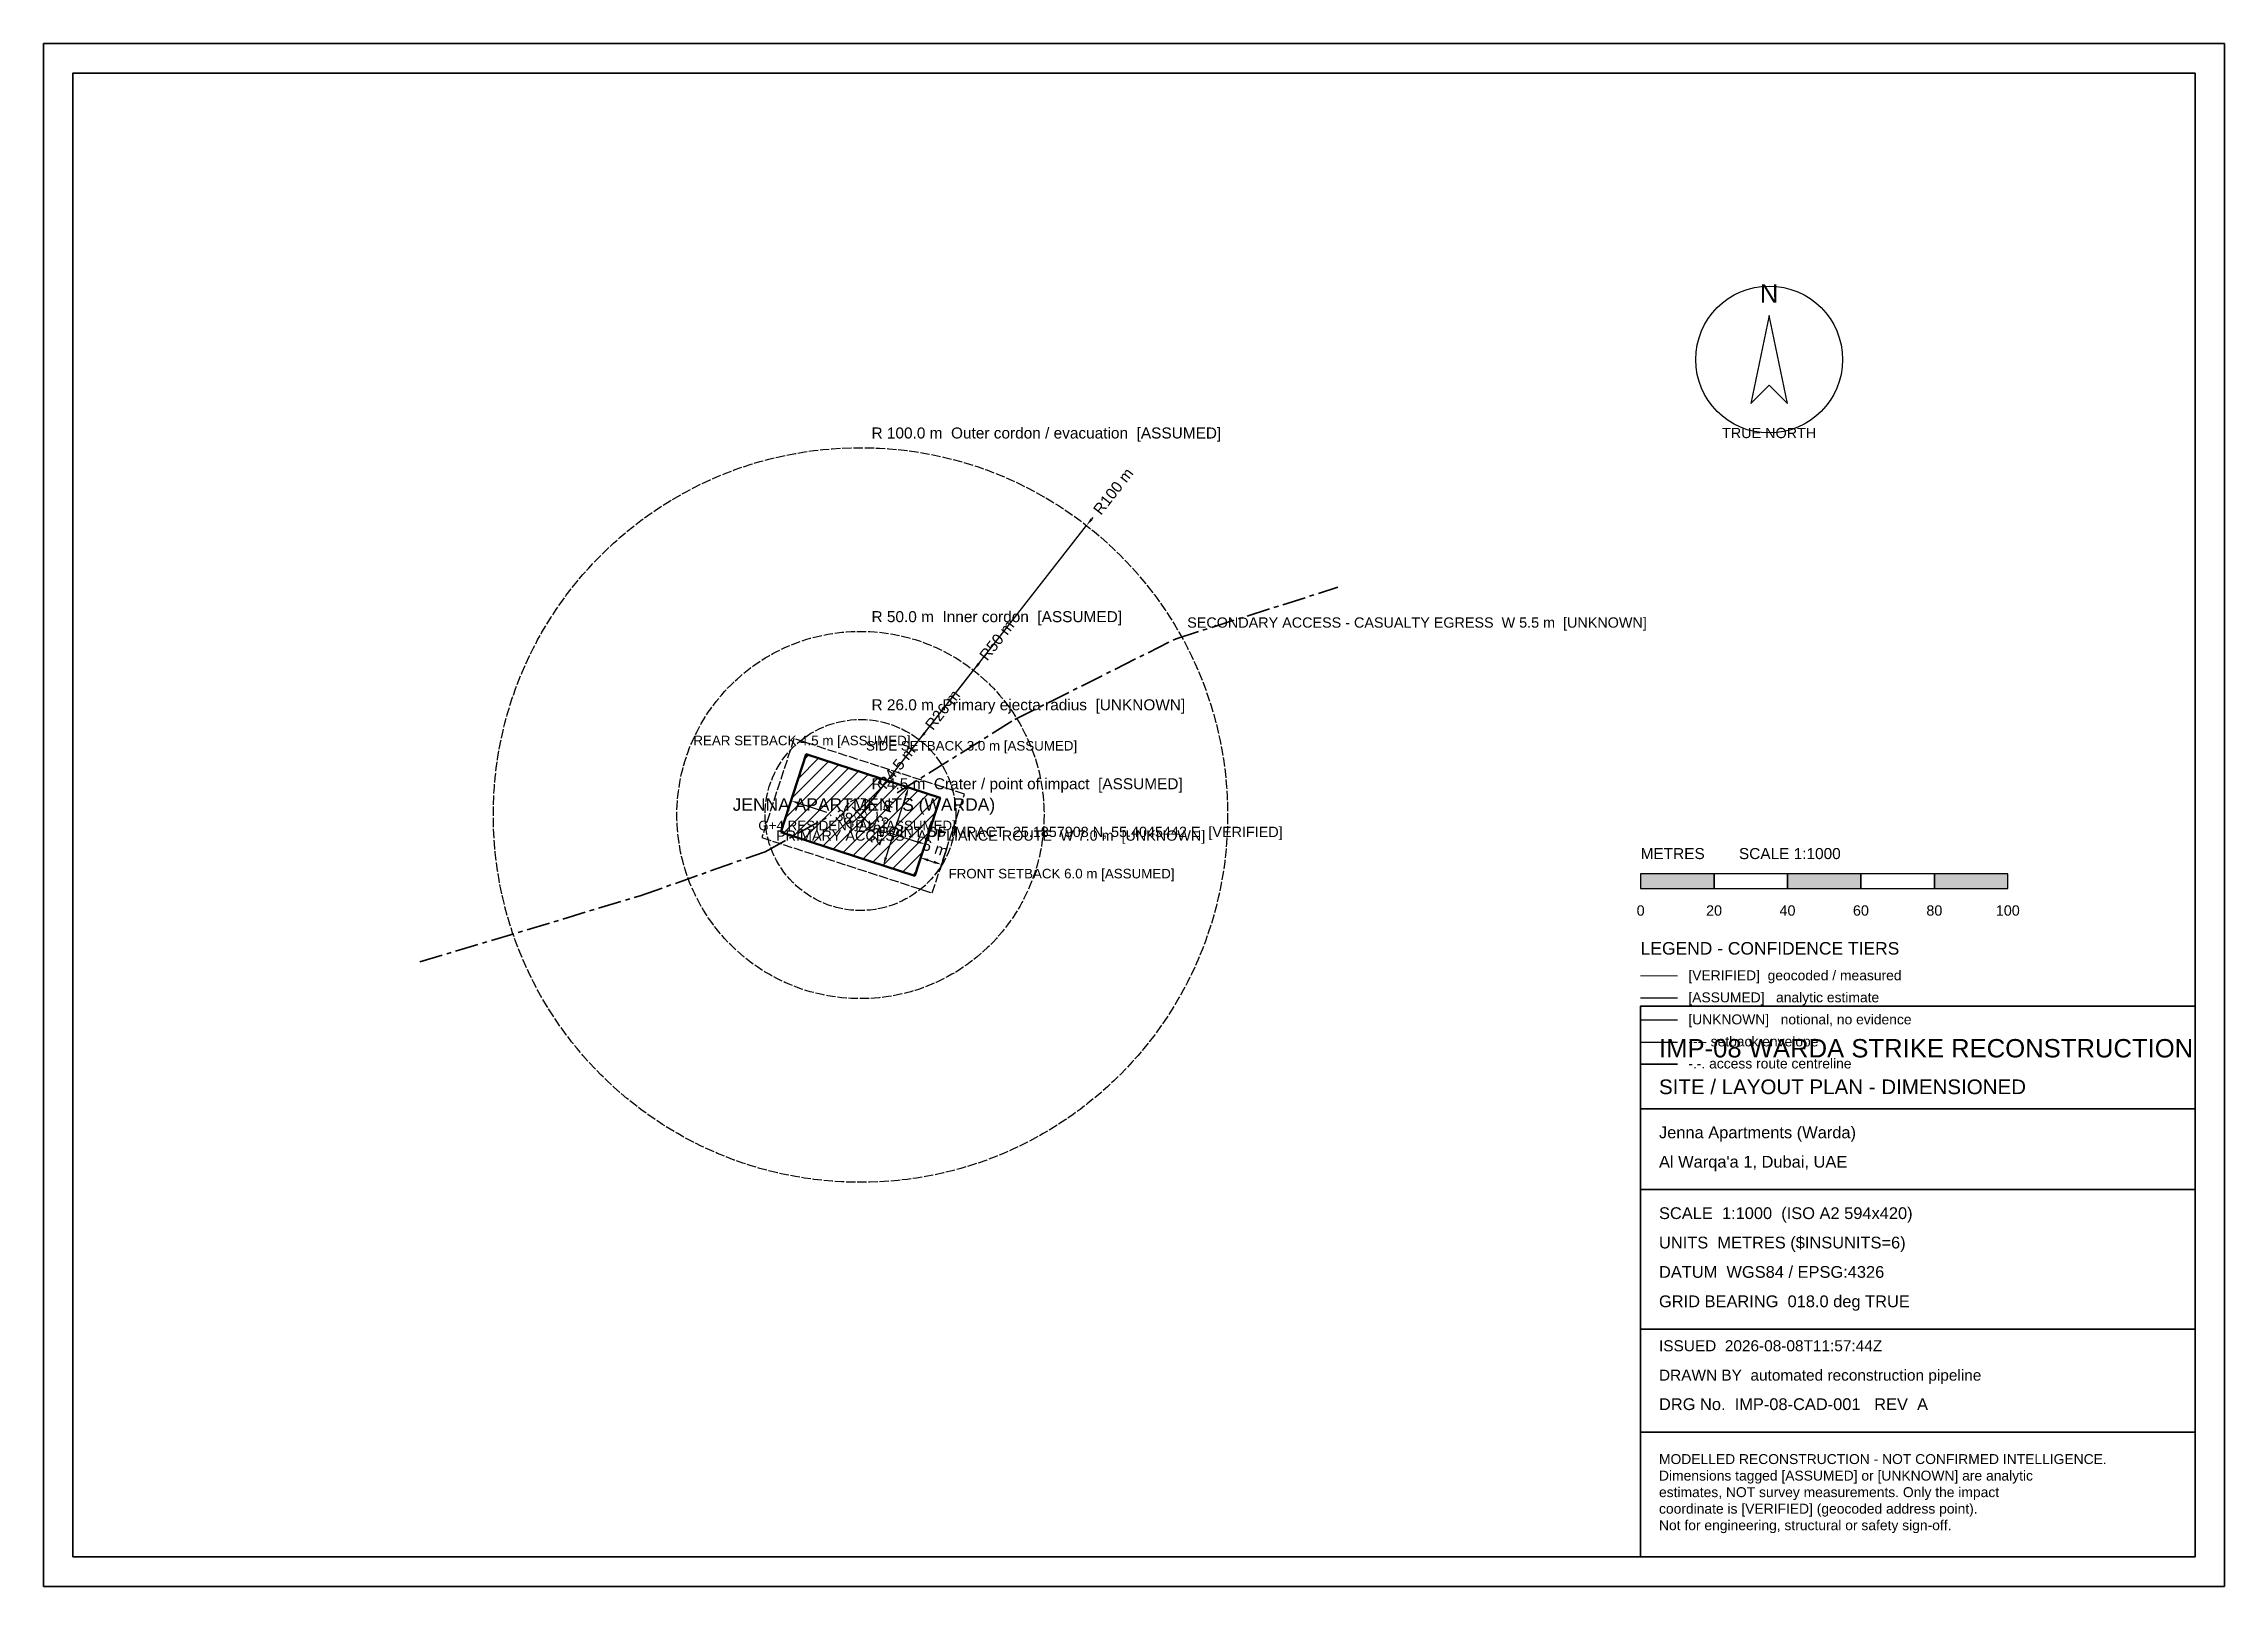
# Paper-space layout 'Layout1' of a CAD drawing. Header units: metres, sheet in millimetres. Extents: x 0 to 594, y 0 to 420.
# The model-space entities are those that its viewports show. They can reach past a viewport. Long polylines and large blocks are cut down to what shows.
import ezdxf
from ezdxf.enums import TextEntityAlignment as Align

# ---------------------------------------------------------------- set-up
doc = ezdxf.new("R2010")
doc.units = ezdxf.units.M
doc.header["$LTSCALE"] = 2
doc.linetypes.add('CENTER', pattern=[5.08, 3.175, -0.635, 0.635, -0.635])
doc.linetypes.add('DASHED', pattern=[1.524, 1.27, -0.254])
for name, color, linetype, lineweight in [('A-ANNO-DIMS', 1, 'Continuous', 13), ('A-ANNO-LEGN', 7, 'Continuous', 18), ('A-ANNO-NORT', 7, 'Continuous', 25), ('A-ANNO-TEXT', 3, 'Continuous', 18), ('A-ANNO-TTLB', 7, 'Continuous', 35), ('A-BLDG-HTCH', 8, 'Continuous', 13), ('A-BLDG-OTLN', 7, 'Continuous', 50), ('C-ROAD-CNTR', 6, 'Continuous', 35), ('C-SITE-SBCK', 4, 'Continuous', 25), ('C-SITE-STDF-ASSM', 2, 'Continuous', 25), ('C-SITE-STDF-UNKN', 30, 'Continuous', 25), ('G-ANNO-NPLT', 8, 'Continuous', 13), ('G-ANNO-SCLE', 7, 'Continuous', 25)]:
    doc.layers.add(name, color=color, linetype=linetype, lineweight=lineweight)
doc.styles.add('NOTES', font='arial.ttf')
doc.dimstyles.new('SITE-1000', dxfattribs={"dimtxt": 3, "dimasz": 2.2, "dimexe": 1.6, "dimexo": 1, "dimtad": 1, "dimdec": 1, "dimtxsty": 'NOTES', "dimcen": 2.5, "dimazin": 3, "dimtfac": 1, "dimtmove": 0, "dimatfit": 3})

# ---------------------------------------------------------------- blocks, each defined once
blk = doc.blocks.new('_CLOSEDFILLED')
at = {"color": 0, "linetype": 'BYBLOCK'}
blk.add_solid([(-1, 0.16), (0, 0), (-1, -0.16)], dxfattribs=at)
blk = doc.blocks.new('*D1')
for p, q in [((227.01, 215.77), (226.62, 215.28)), ((222.5, 210), (225.27, 213.55))]:
    blk.add_line(p, q)
at = {"layer": 'Defpoints'}
for p in [(222.5, 210), (225.27, 213.55)]:
    blk.add_point(p, dxfattribs=at)
at = {"layer": 'A-ANNO-DIMS', "xscale": 2.2, "yscale": 2.2, "rotation": 231.99999999999983}
blk.add_blockref('_CLOSEDFILLED', (225.27, 213.55), dxfattribs=at)
at = {"layer": 'A-ANNO-DIMS', "insert": (232.55, 222.86), "char_height": 3, "attachment_point": 5, "rotation": 52, "style": 'NOTES'}
blk.add_mtext('R4,5 m', dxfattribs=at)
blk = doc.blocks.new('*D2')
for p, q in [((240.25, 232.71), (239.86, 232.22)), ((222.5, 210), (238.51, 230.49))]:
    blk.add_line(p, q)
at = {"layer": 'Defpoints'}
for p in [(238.51, 230.49), (222.5, 210)]:
    blk.add_point(p, dxfattribs=at)
at = {"layer": 'A-ANNO-DIMS', "xscale": 2.2, "yscale": 2.2, "rotation": 232}
blk.add_blockref('_CLOSEDFILLED', (238.51, 230.49), dxfattribs=at)
at = {"layer": 'A-ANNO-DIMS', "insert": (244.86, 238.62), "char_height": 3, "attachment_point": 5, "rotation": 52, "style": 'NOTES'}
blk.add_mtext('R26 m', dxfattribs=at)
blk = doc.blocks.new('*D3')
for p, q in [((255.02, 251.63), (254.64, 251.13)), ((222.5, 210), (253.28, 249.4))]:
    blk.add_line(p, q)
at = {"layer": 'Defpoints'}
for p in [(253.28, 249.4), (222.5, 210)]:
    blk.add_point(p, dxfattribs=at)
at = {"layer": 'A-ANNO-DIMS', "xscale": 2.2, "yscale": 2.2, "rotation": 232}
blk.add_blockref('_CLOSEDFILLED', (253.28, 249.4), dxfattribs=at)
at = {"layer": 'A-ANNO-DIMS', "insert": (259.64, 257.54), "char_height": 3, "attachment_point": 5, "rotation": 52, "style": 'NOTES'}
blk.add_mtext('R50 m', dxfattribs=at)
blk = doc.blocks.new('*D4')
for p, q in [((222.5, 210), (284.07, 288.8)), ((285.81, 291.03), (285.42, 290.53))]:
    blk.add_line(p, q)
at = {"layer": 'Defpoints'}
for p in [(284.07, 288.8), (222.5, 210)]:
    blk.add_point(p, dxfattribs=at)
at = {"layer": 'A-ANNO-DIMS', "xscale": 2.2, "yscale": 2.2, "rotation": 232}
blk.add_blockref('_CLOSEDFILLED', (284.07, 288.8), dxfattribs=at)
at = {"layer": 'A-ANNO-DIMS', "insert": (291.35, 298.12), "char_height": 3, "attachment_point": 5, "rotation": 52, "style": 'NOTES'}
blk.add_mtext('R100 m', dxfattribs=at)
blk = doc.blocks.new('*D5')
for p, q in [((201.15, 206.26), (204.12, 215.39)), ((205.72, 213.19), (213.28, 210.74)), ((230.4, 205.17), (237.96, 202.72)), ((237.58, 194.43), (240.54, 203.56))]:
    blk.add_line(p, q)
at = {"layer": 'Defpoints'}
for p in [(203.62, 213.87), (200.84, 205.31), (237.27, 193.48)]:
    blk.add_point(p, dxfattribs=at)
at = {"layer": 'A-ANNO-DIMS', "xscale": 2.2, "yscale": 2.2}
for p, rotation in [((203.62, 213.87), 162), ((240.05, 202.04), -17.999999999999996)]:
    blk.add_blockref('_CLOSEDFILLED', p, dxfattribs=dict(at, rotation=rotation))
at = {"layer": 'A-ANNO-DIMS', "insert": (221.84, 207.96), "char_height": 3, "attachment_point": 5, "rotation": 342, "style": 'NOTES'}
blk.add_mtext('38,3 m', dxfattribs=at)
blk = doc.blocks.new('*D6')
for p, q in [((229.39, 198.35), (234.92, 215.38)), ((243.21, 215), (234.08, 217.96)), ((236.32, 193.79), (227.19, 196.75))]:
    blk.add_line(p, q)
at = {"layer": 'Defpoints'}
for p in [(244.16, 214.69), (228.71, 196.26), (237.27, 193.48)]:
    blk.add_point(p, dxfattribs=at)
at = {"layer": 'A-ANNO-DIMS', "xscale": 2.2, "yscale": 2.2}
for p, rotation in [((235.6, 217.47), 71.99999999999997), ((228.71, 196.26), 251.99999999999997)]:
    blk.add_blockref('_CLOSEDFILLED', p, dxfattribs=dict(at, rotation=rotation))
at = {"layer": 'A-ANNO-DIMS', "insert": (228.61, 208.01), "char_height": 3, "attachment_point": 5, "rotation": 72, "style": 'NOTES'}
blk.add_mtext('22,3 m', dxfattribs=at)
blk = doc.blocks.new('*D7')
for p, q in [((240.4, 203.13), (238.36, 196.85)), ((240.95, 197.7), (242.47, 197.2)), ((246.11, 201.28), (244.07, 195))]:
    blk.add_line(p, q)
at = {"layer": 'Defpoints'}
for p in [(240.71, 204.08), (246.42, 202.23), (238.86, 198.38)]:
    blk.add_point(p, dxfattribs=at)
at = {"layer": 'A-ANNO-DIMS', "xscale": 2.2, "yscale": 2.2}
for p, rotation in [((238.86, 198.38), 162.00000000000023), ((244.56, 196.52), -17.99999999999976)]:
    blk.add_blockref('_CLOSEDFILLED', p, dxfattribs=dict(at, rotation=rotation))
at = {"layer": 'A-ANNO-DIMS', "insert": (242.86, 200.99), "char_height": 3, "attachment_point": 5, "rotation": 342, "style": 'NOTES'}
blk.add_mtext('6 m', dxfattribs=at)

msp = doc.modelspace()

# ---------------------------------------------------------------- hatches: boundary and pattern name
at = {"layer": 'A-BLDG-HTCH'}
h = msp.add_hatch(dxfattribs=at)
h.set_pattern_fill('ANSI31', scale=0.8)
h.paths.add_polyline_path([(200.84, 205.31), (237.27, 193.48), (244.16, 214.69), (207.73, 226.52)])
at = {"layer": 'G-ANNO-SCLE'}
h = msp.add_hatch(color=7, dxfattribs=at)
h.dxf.hatch_style = 1
h.paths.add_polyline_path([(435, 190), (455, 190), (455, 194), (435, 194)])
h = msp.add_hatch(color=7, dxfattribs=at)
h.dxf.hatch_style = 1
h.paths.add_polyline_path([(475, 190), (495, 190), (495, 194), (475, 194)])
h = msp.add_hatch(color=7, dxfattribs=at)
h.dxf.hatch_style = 1
h.paths.add_polyline_path([(515, 190), (535, 190), (535, 194), (515, 194)])

# ---------------------------------------------------------------- linework, layer by layer
at = {"layer": 'A-ANNO-LEGN'}
msp.add_line((435, 166.2), (445, 166.2), dxfattribs=at)
at = {"layer": 'A-ANNO-NORT'}
msp.add_lwpolyline([(470, 346), (465, 322), (470, 327), (475, 322)], close=True, dxfattribs=at)
msp.add_circle((470, 334), 20, dxfattribs=at)
at = {"layer": 'A-ANNO-TEXT'}
for p, q in [((220.24, 207.74), (224.76, 212.26)), ((224.76, 207.74), (220.24, 212.26))]:
    msp.add_line(p, q, dxfattribs=at)
msp.add_circle((222.5, 210), 1.6, dxfattribs=at)
at = {"layer": 'A-ANNO-TTLB'}
for p, q in [((435, 130), (586, 130)), ((435, 108), (586, 108)), ((435, 70), (586, 70)), ((435, 42), (586, 42))]:
    msp.add_line(p, q, dxfattribs=at)
for points in [[(0, 0), (594, 0), (594, 420), (0, 420)], [(8, 8), (586, 8), (586, 412), (8, 412)], [(435, 8), (586, 8), (586, 158), (435, 158)]]:
    msp.add_lwpolyline(points, close=True, dxfattribs=at)
at = {"layer": 'A-BLDG-OTLN'}
msp.add_lwpolyline([(200.84, 205.31), (237.27, 193.48), (244.16, 214.69), (207.73, 226.52)], close=True, dxfattribs=at)
at = {"layer": 'C-ROAD-CNTR'}
msp.add_line((435, 142.2), (445, 142.2), dxfattribs=at)
at = {"layer": 'C-ROAD-CNTR', "linetype": 'CENTER'}
for points in [[(232.5, 216), (264.5, 236), (308.5, 258), (352.5, 272)], [(102.5, 170), (162.5, 188), (196.5, 200), (214.5, 210)]]:
    msp.add_lwpolyline(points, dxfattribs=at)
at = {"layer": 'C-SITE-SBCK'}
msp.add_line((435, 148.2), (445, 148.2), dxfattribs=at)
at = {"layer": 'C-SITE-SBCK', "linetype": 'DASHED'}
msp.add_lwpolyline([(195.63, 203.85), (242.05, 188.77), (250.79, 215.69), (204.38, 230.77)], close=True, dxfattribs=at)
at = {"layer": 'C-SITE-STDF-ASSM'}
msp.add_line((435, 160.2), (445, 160.2), dxfattribs=at)
at = {"layer": 'C-SITE-STDF-ASSM', "linetype": 'DASHED'}
for radius in [100, 50, 4.5]:
    msp.add_circle((222.5, 210), radius, dxfattribs=at)
at = {"layer": 'C-SITE-STDF-UNKN'}
msp.add_line((435, 154.2), (445, 154.2), dxfattribs=at)
at = {"layer": 'C-SITE-STDF-UNKN', "linetype": 'DASHED'}
msp.add_circle((222.5, 210), 26, dxfattribs=at)
at = {"layer": 'G-ANNO-SCLE'}
for points in [[(435, 190), (455, 190), (455, 194), (435, 194)], [(455, 190), (475, 190), (475, 194), (455, 194)], [(475, 190), (495, 190), (495, 194), (475, 194)], [(495, 190), (515, 190), (515, 194), (495, 194)], [(515, 190), (535, 190), (535, 194), (515, 194)]]:
    msp.add_lwpolyline(points, close=True, dxfattribs=at)

# ---------------------------------------------------------------- texts
at = {"layer": 'A-ANNO-LEGN', "style": 'NOTES'}
for s, height, p in [('LEGEND - CONFIDENCE TIERS', 3.4, (435, 172)), ('[VERIFIED]  geocoded / measured', 2.7, (448, 165)), ('[ASSUMED]   analytic estimate', 2.7, (448, 159)), ('[UNKNOWN]   notional, no evidence', 2.7, (448, 153)), ('---- setback envelope', 2.7, (448, 147)), ('-.-. access route centreline', 2.7, (448, 141))]:
    msp.add_text(s, height=height, dxfattribs=at).set_placement(p)
at = {"layer": 'A-ANNO-NORT', "style": 'NOTES'}
for s, height, p in [('N', 5, (470, 352)), ('TRUE NORTH', 2.8, (470, 314))]:
    msp.add_text(s, height=height, dxfattribs=at).set_placement(p, align=Align.MIDDLE_CENTER)
at = {"layer": 'A-ANNO-TEXT', "style": 'NOTES'}
for s, height, p in [('JENNA APARTMENTS (WARDA)', 3.4, (223.43, 212.85)), ('G+4 RESIDENTIAL  [ASSUMED]', 2.6, (221.57, 207.15))]:
    msp.add_text(s, height=height, dxfattribs=at).set_placement(p, align=Align.MIDDLE_CENTER)
msp.add_text('POINT OF IMPACT  25.1857908 N, 55.4045442 E  [VERIFIED]', height=2.8, dxfattribs=at).set_placement((227.5, 204))
at = {"layer": 'A-ANNO-TTLB', "style": 'NOTES'}
for s, height, p in [('IMP-08 WARDA STRIKE RECONSTRUCTION', 5, (440, 144)), ('SITE / LAYOUT PLAN - DIMENSIONED', 4, (440, 134)), ('Jenna Apartments (Warda)', 3.2, (440, 122)), ("Al Warqa'a 1, Dubai, UAE", 3.2, (440, 114)), ('SCALE  1:1000  (ISO A2 594x420)', 3.2, (440, 100)), ('UNITS  METRES ($INSUNITS=6)', 3.2, (440, 92)), ('DATUM  WGS84 / EPSG:4326', 3.2, (440, 84)), ('GRID BEARING  018.0 deg TRUE', 3.2, (440, 76)), ('ISSUED  2026-08-08T11:57:44Z', 3, (440, 64)), ('DRAWN BY  automated reconstruction pipeline', 3, (440, 56)), ('DRG No.  IMP-08-CAD-001   REV  A', 3.2, (440, 48))]:
    msp.add_text(s, height=height, dxfattribs=at).set_placement(p)
at = {"layer": 'C-ROAD-CNTR', "style": 'NOTES'}
for s, p in [('SECONDARY ACCESS - CASUALTY EGRESS  W 5.5 m  [UNKNOWN]', (311.5, 261)), ('PRIMARY ACCESS - APPLIANCE ROUTE  W 7.0 m  [UNKNOWN]', (199.5, 203))]:
    msp.add_text(s, height=2.8, dxfattribs=at).set_placement(p)
at = {"layer": 'C-SITE-SBCK', "style": 'NOTES'}
for s, p in [('REAR SETBACK 4.5 m [ASSUMED]', (176.99, 228.99)), ('SIDE SETBACK 3.0 m [ASSUMED]', (224, 227.55)), ('FRONT SETBACK 6.0 m [ASSUMED]', (246.49, 192.74))]:
    msp.add_text(s, height=2.6, dxfattribs=at).set_placement(p)
at = {"layer": 'C-SITE-STDF-ASSM', "style": 'NOTES'}
for s, p in [('R 100.0 m  Outer cordon / evacuation  [ASSUMED]', (225.5, 312.5)), ('R 50.0 m  Inner cordon  [ASSUMED]', (225.5, 262.5)), ('R 4.5 m  Crater / point of impact  [ASSUMED]', (225.5, 217))]:
    msp.add_text(s, height=3, dxfattribs=at).set_placement(p)
at = {"layer": 'C-SITE-STDF-UNKN', "style": 'NOTES'}
msp.add_text('R 26.0 m  Primary ejecta radius  [UNKNOWN]', height=3, dxfattribs=at).set_placement((225.5, 238.5))
at = {"layer": 'G-ANNO-NPLT', "insert": (440, 36), "char_height": 2.7, "width": 141, "attachment_point": 1, "style": 'NOTES'}
msp.add_mtext('MODELLED RECONSTRUCTION - NOT CONFIRMED INTELLIGENCE.\\PDimensions tagged [ASSUMED] or [UNKNOWN] are analytic\\Pestimates, NOT survey measurements. Only the impact\\Pcoordinate is [VERIFIED] (geocoded address point).\\PNot for engineering, structural or safety sign-off.', dxfattribs=at)
at = {"layer": 'G-ANNO-SCLE', "style": 'NOTES'}
msp.add_text('METRES        SCALE 1:1000', height=3, dxfattribs=at).set_placement((435, 198))
for s, p in [('0', (435, 184)), ('20', (455, 184)), ('40', (475, 184)), ('60', (495, 184)), ('80', (515, 184)), ('100', (535, 184))]:
    msp.add_text(s, height=2.8, dxfattribs=at).set_placement(p, align=Align.MIDDLE_CENTER)

# ---------------------------------------------------------------- dimensions: what is measured, and where the dimension line sits
at = {"layer": 'A-ANNO-DIMS'}
for mpoint, picture, middle in [((284.07, 288.8), '*D4', (291.35, 298.12)), ((253.28, 249.4), '*D3', (259.64, 257.54)), ((238.51, 230.49), '*D2', (244.86, 238.62)), ((225.27, 213.55), '*D1', (232.55, 222.86))]:
    dim = msp.add_radius_dim(center=(222.5, 210), mpoint=mpoint, dimstyle='SITE-1000', dxfattribs=at)
    dim.commit()
    dim.dimension.update_dxf_attribs({"geometry": picture, "text_midpoint": middle})
for base, p1, p2, angle, picture, middle in [((203.62, 213.87), (200.84, 205.31), (237.27, 193.48), 342, '*D5', (221.84, 207.96)), ((228.71, 196.26), (237.27, 193.48), (244.16, 214.69), 72, '*D6', (228.61, 208.01)), ((238.86, 198.38), (240.71, 204.08), (246.42, 202.23), 342, '*D7', (242.86, 200.99))]:
    dim = msp.add_linear_dim(base=base, p1=p1, p2=p2, angle=angle, dimstyle='SITE-1000', dxfattribs=at)
    dim.commit()
    dim.dimension.update_dxf_attribs({"geometry": picture, "text_midpoint": middle})

psp = doc.layouts.get("Layout1")

# ---------------------------------------------------------------- viewports
at = {"layer": 'VIEWPORTS'}
psp.add_viewport(center=(297, 210), size=(594, 420), view_center_point=(297, 210), view_height=420, dxfattribs=at)

doc.saveas('drawing.dxf')
